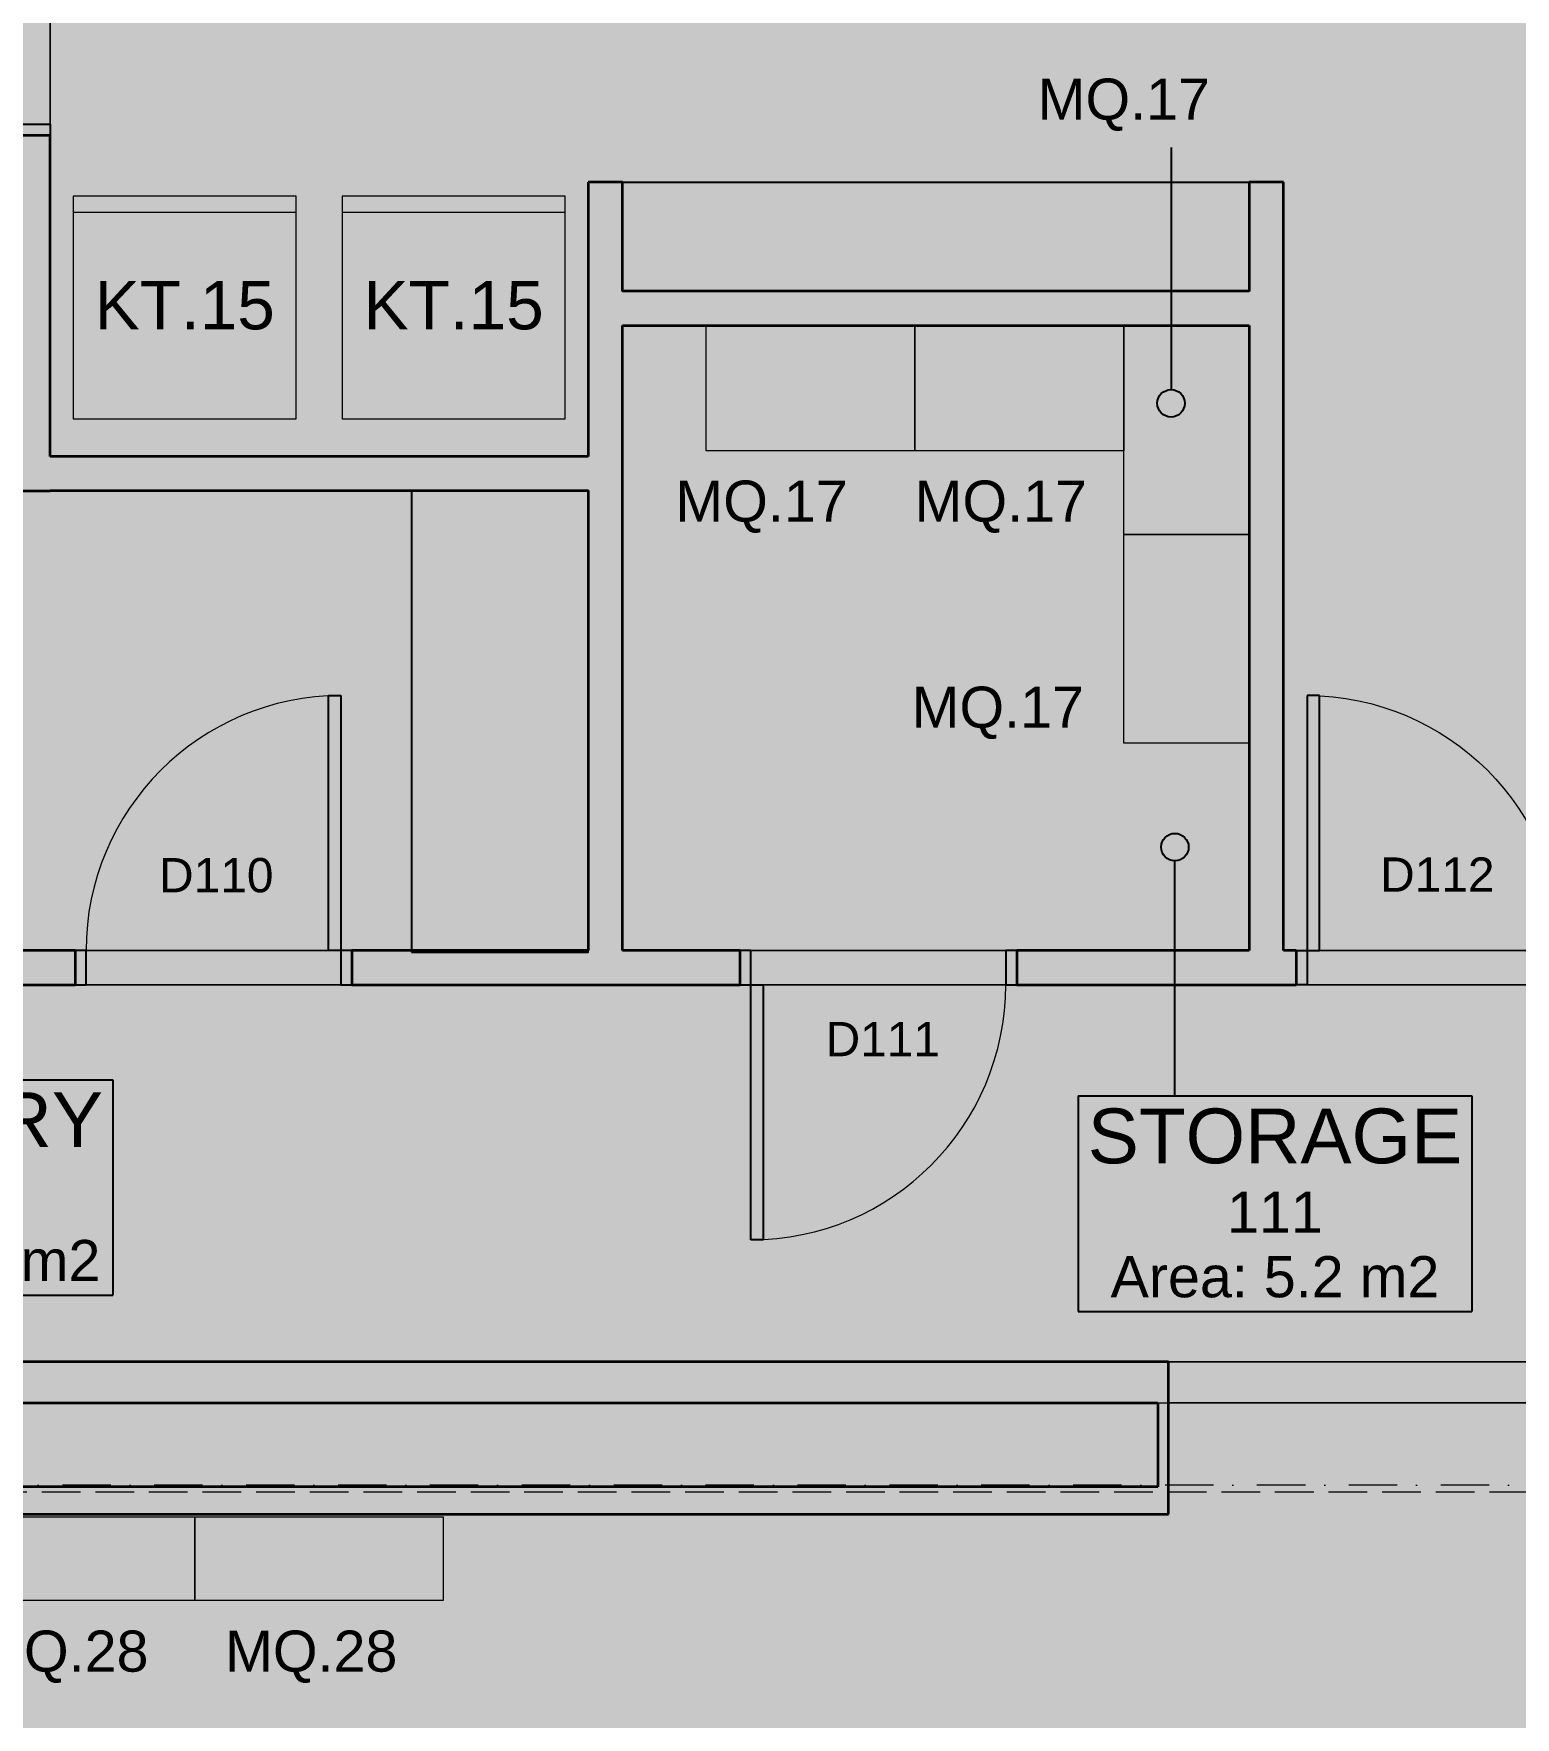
# Model space of a CAD drawing. Header units: millimetres. Extents: x -14278 to 97203, y -22378 to 34603.
# Drawn here: x 21816 to 27221, y 5403 to 11544 of the extents above; entities that cross this region are included whole.
import ezdxf
from ezdxf.enums import TextEntityAlignment as Align

# ---------------------------------------------------------------- set-up
doc = ezdxf.new("R2010")
doc.units = ezdxf.units.MM
doc.header["$MEASUREMENT"] = 0
doc.linetypes.add('Dot & Dashed', pattern=[335.138881, 176.388884, -88.194442, 0, -70.555556])
doc.linetypes.add('Hidden Line', pattern=[195.611112, 141.111112, -54.5])
for name, color, linetype in [('A-Ee_40_20-M_GeneralFFAndEInternalFixed', 7, 'Continuous'), ('A-Zz_20_10_90-T_TextFFEInternal', 7, 'Continuous'), ('NewA-Ee_25_10-M_WallsExternal', 7, 'Continuous'), ('NewA-Ee_25_10-M_WallsInternal', 7, 'Continuous'), ('NewA-Ee_30_40-M_Floors', 7, 'Continuous'), ('NewA-Ee_30_60-M_Pavements', 7, 'Continuous'), ('NewA-Ee_40_20-M_GeneralFFAndEInternalCulinary', 7, 'Continuous'), ('NewA-Ee_40_20-M_GeneralFFAndEInternalFixed', 7, 'Continuous'), ('NewA-SL-M_SpacesInternal', 7, 'Continuous'), ('NewA-Ss_30_25-M_CeilingAndSoffitSystems', 7, 'Continuous'), ('NewA-Zz_20_10_90-T_TextFFEInternal', 7, 'Continuous'), ('NewA-Zz_35_40_80-M_GridStructural', 7, 'Continuous'), ('NewA-Zz_50_10_70-P_BoundarySiteRed', 7, 'Continuous'), ('NewA-Zz_50_10_90-P_BoundarySpace', 7, 'Continuous'), ('NewA-Zz_50_90_00-M_GrossInternal', 7, 'Continuous')]:
    doc.layers.add(name, color=color, linetype=linetype)
doc.styles.add('GENERATED_STYLE_1', font='')
doc.styles.get('GENERATED_STYLE_1').set_extended_font_data('Arial')

# ---------------------------------------------------------------- blocks, each defined once
blk = doc.blocks.new('Beam_1_1', base_point=(28050, 0))
at = {"layer": 'NewA-Ee_25_10-M_WallsExternal', "color": 6, "linetype": 'Hidden Line', "lineweight": 13}
blk.add_line((28050, 6225.1), (8350, 6225.1), dxfattribs=at)
blk = doc.blocks.new('STORAGE_111_2_1', base_point=(26343.9, 7316.1))
at = {"layer": 'NewA-SL-M_SpacesInternal', "color": 253, "linetype": 'Continuous', "lineweight": 13}
for p, q in [((26249.7, 10480), (23963.2, 10480)), ((23963.2, 10480), (23963.2, 8200)), ((26249.7, 8200), (26249.7, 10480)), ((23963.2, 8200), (26249.7, 8200))]:
    blk.add_line(p, q, dxfattribs=at)
at = {"layer": 'NewA-SL-M_SpacesInternal', "linetype": 'Continuous'}
for p, q in [((25625.8, 7669.6), (25625.8, 7355.4)), ((25625.8, 7669.6), (27062, 7669.6)), ((27062, 7669.6), (27062, 7355.4)), ((25625.8, 7355.4), (25625.8, 7119.6)), ((27062, 7355.4), (27062, 7119.6)), ((25625.8, 7119.6), (25625.8, 6883.9)), ((27062, 7119.6), (27062, 6883.9)), ((25625.8, 6883.9), (27062, 6883.9))]:
    blk.add_line(p, q, dxfattribs=at)
at = {"layer": 'NewA-SL-M_SpacesInternal', "color": 5, "lineweight": 70, "style": 'GENERATED_STYLE_1'}
for tag, height, p in [('ROOM_NAME', 200, (26343.9, 7623.9)), ('ROOM_NUMBER', 150, (26343.9, 7321.1)), ('adj_text', 150, (26343.9, 7085.4))]:
    blk.add_attdef(tag, text='', height=height, dxfattribs=at).set_placement(p, align=Align.TOP_CENTER)
blk = doc.blocks.new('LAUNDRY_110_3_1', base_point=(21400.9, 7375.3))
at = {"layer": 'NewA-SL-M_SpacesInternal', "color": 253, "linetype": 'Continuous', "lineweight": 13}
for p, q in [((21750.7, 10698.4), (18149.8, 10698.4)), ((18149.8, 10698.4), (18149.8, 8200)), ((21750.7, 9877.2), (21750.7, 10698.4)), ((23838.2, 9877.6), (21750.7, 9877.2)), ((23838.2, 8200), (23838.2, 9877.6)), ((18149.8, 8200), (23838.2, 8200))]:
    blk.add_line(p, q, dxfattribs=at)
at = {"layer": 'NewA-SL-M_SpacesInternal', "linetype": 'Continuous'}
for p, q in [((20698, 7728.8), (20698, 7414.5)), ((20698, 7728.8), (22103.8, 7728.8)), ((22103.8, 7728.8), (22103.8, 7414.5)), ((20698, 7414.5), (20698, 7178.8)), ((22103.8, 7414.5), (22103.8, 7178.8)), ((20698, 7178.8), (20698, 6943.1)), ((22103.8, 7178.8), (22103.8, 6943.1)), ((20698, 6943.1), (22103.8, 6943.1))]:
    blk.add_line(p, q, dxfattribs=at)
at = {"layer": 'NewA-SL-M_SpacesInternal', "color": 5, "lineweight": 70, "style": 'GENERATED_STYLE_1'}
for tag, height, p in [('ROOM_NAME', 200, (21400.9, 7683.1)), ('ROOM_NUMBER', 150, (21400.9, 7380.3)), ('adj_text', 150, (21400.9, 7144.5))]:
    blk.add_attdef(tag, text='', height=height, dxfattribs=at).set_placement(p, align=Align.TOP_CENTER)
blk = doc.blocks.new('KITCHEN_112_5_1', base_point=(25275.7, 17849.3))
at = {"layer": 'NewA-SL-M_SpacesInternal', "color": 253, "linetype": 'Continuous', "lineweight": 13}
for p, q in [((21875.7, 15099.7), (21875.7, 10002.6)), ((23838.2, 10002.6), (23838.2, 11002.8)), ((23838.2, 11002.8), (23963.2, 11002.8)), ((23963.2, 11002.8), (23963.2, 10605)), ((26249.7, 10605), (26249.7, 11002.8)), ((26249.7, 11002.8), (26374.7, 11002.8)), ((26374.7, 11002.8), (26374.7, 8200)), ((23963.2, 10605), (26249.7, 10605)), ((21875.7, 10002.6), (23838.2, 10002.6)), ((26374.7, 8200), (27840.3, 8200))]:
    blk.add_line(p, q, dxfattribs=at)
at = {"layer": 'NewA-SL-M_SpacesInternal', "color": 5, "lineweight": 70, "style": 'GENERATED_STYLE_1'}
for tag, height, p in [('ROOM_NAME', 200, (25275.7, 18157.1)), ('ROOM_NUMBER', 150, (25275.7, 17854.3)), ('adj_text', 150, (25275.7, 17618.6))]:
    blk.add_attdef(tag, text='', height=height, dxfattribs=at).set_placement(p, align=Align.TOP_CENTER)
blk = doc.blocks.new('HALL_117_9_1', base_point=(18959.3, 7316.1))
at = {"layer": 'NewA-SL-M_SpacesInternal', "color": 253, "linetype": 'Continuous', "lineweight": 13}
for p, q in [((32225, 8075), (6032.4, 8075)), ((6032.8, 6700.3), (27899.7, 6700.3))]:
    blk.add_line(p, q, dxfattribs=at)
at = {"layer": 'NewA-SL-M_SpacesInternal', "color": 5, "lineweight": 70, "style": 'GENERATED_STYLE_1'}
for tag, height, p in [('ROOM_NAME', 200, (18959.3, 7623.9)), ('ROOM_NUMBER', 150, (18959.3, 7321.1)), ('adj_text', 150, (18959.3, 7085.4))]:
    blk.add_attdef(tag, text='', height=height, dxfattribs=at).set_placement(p, align=Align.TOP_CENTER)
blk = doc.blocks.new('RECREATION_DINING ROOM_118_18_1', base_point=(18506.4, 5622.1))
at = {"layer": 'NewA-SL-M_SpacesInternal', "color": 253, "linetype": 'Continuous', "lineweight": 13}
for p, q in [((27899.7, 6550.3), (25956, 6550.3)), ((25956, 6550.3), (25956, 6144.1)), ((25956, 6144.1), (17273.6, 6144.1))]:
    blk.add_line(p, q, dxfattribs=at)
at = {"layer": 'NewA-SL-M_SpacesInternal', "color": 5, "lineweight": 70, "style": 'GENERATED_STYLE_1'}
for tag, height, p in [('ROOM_NAME', 200, (18317.3, 5349.3)), ('ROOM_NUMBER', 150, (18317.3, 5046.4)), ('adj_text', 150, (18317.3, 4810.7))]:
    blk.add_attdef(tag, text='', height=height, dxfattribs=at).set_placement(p, align=Align.TOP_CENTER)
blk = doc.blocks.new('Mesh_1_1', base_point=(14339.9, 34603))
at = {"layer": 'NewA-Ee_30_60-M_Pavements', "color": 254, "linetype": 'Continuous', "lineweight": 13, "flags": 128}
blk.add_lwpolyline([(14339.9, 34603, -0.414214), (42830.6, 6112.3, -0.414214), (14339.9, -22378.4, -0.414214), (-14150.7, 6112.3, -0.414214)], format="xyb", close=True, dxfattribs=at)
blk = doc.blocks.new('Slab_4_1', base_point=(11328, 15324.9))
at = {"layer": 'NewA-Ee_30_40-M_Floors', "linetype": 'Continuous', "lineweight": 13}
blk.add_hatch(color=254, dxfattribs=at).paths.add_polyline_path([(11328, 15324.9), (11328, 15099.7), (150.3, 15099.7), (150.3, 9350.5), (-124.9, 9350.5), (-124.9, 8300.5), (150.3, 8300.5), (150.3, 6700.3), (2050.3, 6700.3), (2050.3, 2150.3), (5499.7, 2150.3), (5499.7, 3091.8), (6214.3, 3091.8), (6214.3, 2766.8), (7714.3, 2766.8), (7714.3, 3091.8), (8455.6, 3091.8), (8500.3, 150.3), (16363.1, 150.3), (16363.1, -124.9), (17413.1, -124.9), (17413.1, 150.3), (27899.7, 150.3), (27899.7, 6700.3), (34699.7, 6700.3), (34699.7, 15099.7), (34639.4, 15099.7), (34639.4, 15324.9), (32809.4, 15324.9), (32809.4, 15099.7), (13158, 15099.7), (13158, 15324.9)])
blk = doc.blocks.new('Slab_6_1', base_point=(17273.6, 6550.3))
at = {"layer": 'NewA-Ss_30_25-M_CeilingAndSoffitSystems', "linetype": 'Continuous', "lineweight": 0}
blk.add_hatch(color=255, dxfattribs=at).paths.add_polyline_path([(17273.6, 6550.3), (15249.9, 6550.3), (15249.9, 150.3), (27899.7, 150.3), (27899.7, 6550), (25956, 6550), (25956, 6144.1), (17273.6, 6144.1)])
at = {"layer": 'NewA-Ss_30_25-M_CeilingAndSoffitSystems', "color": 6, "linetype": 'Continuous', "lineweight": 13, "flags": 128}
blk.add_lwpolyline([(17273.6, 6550.3), (17273.6, 6144.1), (25956, 6144.1), (25956, 6550), (27899.7, 6550), (27899.7, 150.3), (15249.9, 150.3), (15249.9, 6550.3)], close=True, dxfattribs=at)
blk = doc.blocks.new('Slab_13_1', base_point=(23963.2375, 10480))
at = {"layer": 'NewA-Ss_30_25-M_CeilingAndSoffitSystems', "linetype": 'Continuous', "lineweight": 0}
blk.add_hatch(color=255, dxfattribs=at).paths.add_polyline_path([(23963.2375, 10480), (23963.2375, 8200), (26249.65, 8200), (26249.65, 10480)])
at = {"layer": 'NewA-Ss_30_25-M_CeilingAndSoffitSystems', "color": 6, "linetype": 'Continuous', "lineweight": 13, "flags": 128}
blk.add_lwpolyline([(23963.2375, 10480), (26249.65, 10480), (26249.65, 8200), (23963.2375, 8200)], close=True, dxfattribs=at)
blk = doc.blocks.new('Slab_14_1', base_point=(21875.7, 10002.6))
at = {"layer": 'NewA-Ss_30_25-M_CeilingAndSoffitSystems', "linetype": 'Continuous', "lineweight": 0}
blk.add_hatch(color=255, dxfattribs=at).paths.add_polyline_path([(21875.7, 10002.6), (23838.2, 10002.6), (23838.2, 11002.8), (23963.2, 11002.8), (23963.2, 10605), (26249.7, 10605), (26249.7, 11002.8), (26374.7, 11002.8), (26374.7, 8200), (27840.3, 8200), (27840.3, 10605), (29138.9, 10605), (29138.9, 15099.7), (24206.1, 15099.7), (24206.1, 14779.9), (23731.2, 14779.9), (23731.2, 15099.7), (21875.7, 15099.7)])
at = {"layer": 'NewA-Ss_30_25-M_CeilingAndSoffitSystems', "color": 6, "linetype": 'Continuous', "lineweight": 13, "flags": 128}
blk.add_lwpolyline([(21875.7, 10002.6), (21875.7, 15099.7), (23731.2, 15099.7), (23731.2, 14779.9), (24206.1, 14779.9), (24206.1, 15099.7), (29138.9, 15099.7), (29138.9, 10605), (27840.3, 10605), (27840.3, 8200), (26374.7, 8200), (26374.7, 11002.8), (26249.7, 11002.8), (26249.7, 10605), (23963.2, 10605), (23963.2, 11002.8), (23838.2, 11002.8), (23838.2, 10002.6)], close=True, dxfattribs=at)
blk = doc.blocks.new('Slab_18_1', base_point=(32225, 6700.3))
at = {"layer": 'NewA-Ss_30_25-M_CeilingAndSoffitSystems', "linetype": 'Continuous', "lineweight": 0}
blk.add_hatch(color=255, dxfattribs=at).paths.add_polyline_path([(32225, 6700.3), (32225, 8075), (6060, 8075), (6060, 6700.3)])
at = {"layer": 'NewA-Ss_30_25-M_CeilingAndSoffitSystems', "color": 6, "linetype": 'Continuous', "lineweight": 13, "flags": 128}
blk.add_lwpolyline([(32225, 6700.3), (6060, 6700.3), (6060, 8075), (32225, 8075)], close=True, dxfattribs=at)
blk = doc.blocks.new('Slab_27_1', base_point=(18149.8, 10698.4))
at = {"layer": 'NewA-Ss_30_25-M_CeilingAndSoffitSystems', "linetype": 'Continuous', "lineweight": 0}
blk.add_hatch(color=255, dxfattribs=at).paths.add_polyline_path([(18149.8, 10698.4), (18149.8, 8200), (23838.2, 8200), (23838.2, 9877.6), (21750.7, 9877.6), (21750.7, 10698.4)])
at = {"layer": 'NewA-Ss_30_25-M_CeilingAndSoffitSystems', "color": 6, "linetype": 'Continuous', "lineweight": 13, "flags": 128}
blk.add_lwpolyline([(18149.8, 10698.4), (21750.7, 10698.4), (21750.7, 9877.6), (23838.2, 9877.6), (23838.2, 8200), (18149.8, 8200)], close=True, dxfattribs=at)
blk = doc.blocks.new('Door 19')
at = {"layer": 'NewA-Ee_25_10-M_WallsInternal', "linetype": 'Continuous', "lineweight": 13}
for points in [[(465, 930), (420, 930), (420, 0), (465, 0)], [(-465, -125), (-465, 0), (-505, 0), (-505, -125)], [(505, -125), (505, 0), (465, 0), (465, -125)]]:
    blk.add_hatch(color=255, dxfattribs=at).paths.add_polyline_path(points)
at = {"layer": 'NewA-Ee_25_10-M_WallsInternal', "linetype": 'Continuous'}
for p, q in [((420, 0), (420, 930)), ((420, 930), (465, 930)), ((465, 930), (465, 0)), ((-465, 0), (-505, 0)), ((-505, 0), (-505, -125)), ((-465, -125), (-465, 0)), ((465, 0), (420, 0)), ((505, 0), (465, 0)), ((465, 0), (465, -125)), ((505, -125), (505, 0)), ((-505, -125), (-465, -125)), ((465, -125), (505, -125))]:
    blk.add_line(p, q, dxfattribs=at)
at = {"layer": 'NewA-Ee_25_10-M_WallsInternal', "color": 92, "linetype": 'Continuous', "lineweight": 35}
for p, q in [((-505, 0), (-505, -125)), ((505, 0), (505, -125))]:
    blk.add_line(p, q, dxfattribs=at)
at = {"layer": 'NewA-Ee_25_10-M_WallsInternal', "color": 6, "linetype": 'Continuous', "lineweight": 13}
blk.add_arc((465, 0), 930, 90, 180, dxfattribs=at)
blk = doc.blocks.new('D Marker 19')
at = {"layer": 'NewA-Ee_25_10-M_WallsInternal', "style": 'GENERATED_STYLE_1'}
blk.add_attdef('AC_WIDO_ID', text='', height=125, dxfattribs=at).set_placement((-262.1, 94.8), align=Align.BOTTOM_LEFT)
blk = doc.blocks.new('Door 19_2')
at = {"layer": 'NewA-Ee_25_10-M_WallsInternal', "linetype": 'Continuous', "lineweight": 13}
for points in [[(465, 930), (420, 930), (420, 0), (465, 0)], [(-465, -125), (-465, 0), (-505, 0), (-505, -125)], [(505, -125), (505, 0), (465, 0), (465, -125)]]:
    blk.add_hatch(color=255, dxfattribs=at).paths.add_polyline_path(points)
at = {"layer": 'NewA-Ee_25_10-M_WallsInternal', "linetype": 'Continuous'}
for p, q in [((420, 0), (420, 930)), ((420, 930), (465, 930)), ((465, 930), (465, 0)), ((-465, 0), (-505, 0)), ((-505, 0), (-505, -125)), ((-465, -125), (-465, 0)), ((465, 0), (420, 0)), ((505, 0), (465, 0)), ((465, 0), (465, -125)), ((505, -125), (505, 0)), ((-505, -125), (-465, -125)), ((465, -125), (505, -125))]:
    blk.add_line(p, q, dxfattribs=at)
at = {"layer": 'NewA-Ee_25_10-M_WallsInternal', "color": 92, "linetype": 'Continuous', "lineweight": 35}
for p, q in [((-505, -125), (-505, 0)), ((505, -125), (505, 0))]:
    blk.add_line(p, q, dxfattribs=at)
at = {"layer": 'NewA-Ee_25_10-M_WallsInternal', "color": 6, "linetype": 'Continuous', "lineweight": 13}
blk.add_arc((465, 0), 930, 90, 180, dxfattribs=at)
blk = doc.blocks.new('Wall_10_1', base_point=(5907.4, 8075))
at = {"layer": 'NewA-Ee_25_10-M_WallsInternal', "linetype": 'Continuous', "lineweight": 13}
for points in [[(17958.6, 8075), (21966.6, 8075), (21966.6, 8200), (17958.6, 8200)], [(24391.9, 8200), (22976.6, 8200), (22976.6, 8075), (24391.9, 8075)], [(25401.9, 8075), (26421.1, 8075), (26421.1, 8200), (25401.9, 8200)]]:
    blk.add_hatch(color=6, dxfattribs=at).paths.add_polyline_path(points)
at = {"layer": 'NewA-Ee_25_10-M_WallsInternal', "color": 92, "linetype": 'Continuous', "lineweight": 35}
for p, q in [((21966.6, 8200), (21966.6, 8075)), ((22976.6, 8200), (22976.6, 8075)), ((24391.9, 8200), (24391.9, 8075)), ((25401.9, 8200), (25401.9, 8075)), ((26421.1, 8200), (26421.1, 8075))]:
    blk.add_line(p, q, dxfattribs=at)
at = {"layer": 'NewA-Ee_25_10-M_WallsInternal', "color": 92, "linetype": 'Continuous', "lineweight": 35, "flags": 128}
for points in [[(21966.6, 8200), (18149.8, 8200)], [(23838.2, 8200), (22976.6, 8200)], [(24391.9, 8200), (23963.2, 8200)], [(26249.7, 8200), (25401.9, 8200)], [(26421.1, 8200), (26374.7, 8200)], [(17958.6, 8075), (21966.6, 8075)], [(22976.6, 8075), (24391.9, 8075)], [(25401.9, 8075), (26421.1, 8075)]]:
    blk.add_lwpolyline(points, dxfattribs=at)
at = {"layer": 'NewA-Ee_25_10-M_WallsInternal', "linetype": 'Continuous', "zscale": 1000}
blk.add_blockref('Door 19', (22471.6, 8200), dxfattribs=at)
at = {"layer": 'NewA-Ee_25_10-M_WallsInternal', "linetype": 'Continuous', "xscale": -1, "zscale": 1000}
blk.add_blockref('Door 19', (26926.1, 8200), dxfattribs=at)
at = {"layer": 'NewA-Ee_25_10-M_WallsInternal'}
ref = blk.add_blockref('D Marker 19', (22471.6, 8200), dxfattribs=at)
ref.add_attrib('AC_WIDO_ID', 'D110', dxfattribs={"color": 7, "height": 125, "style": 'GENERATED_STYLE_1'}).set_placement((22273, 8375.1), align=Align.BOTTOM_LEFT)
ref = blk.add_blockref('D Marker 19', (26926.1, 8200), dxfattribs=at)
ref.add_attrib('AC_WIDO_ID', 'D112', dxfattribs={"color": 7, "height": 125, "style": 'GENERATED_STYLE_1'}).set_placement((26727.5, 8377.2), align=Align.BOTTOM_LEFT)
at = {"layer": 'NewA-Ee_25_10-M_WallsInternal', "linetype": 'Continuous', "zscale": 1000, "rotation": 180}
blk.add_blockref('Door 19_2', (24896.9, 8075), dxfattribs=at)
at = {"layer": 'NewA-Ee_25_10-M_WallsInternal'}
ref = blk.add_blockref('D Marker 19', (24896.9, 8200), dxfattribs=at)
ref.add_attrib('AC_WIDO_ID', 'D111', dxfattribs={"color": 7, "height": 125, "rotation": 360, "style": 'GENERATED_STYLE_1'}).set_placement((24704.7, 7777.1), align=Align.BOTTOM_LEFT)
blk = doc.blocks.new('Wall_15_1', base_point=(26374.7, 8075))
at = {"layer": 'NewA-Ee_25_10-M_WallsInternal', "linetype": 'Continuous', "lineweight": 13}
blk.add_hatch(color=6, dxfattribs=at).paths.add_polyline_path([(26374.7, 8200), (26374.7, 11002.8), (26249.7, 11002.8), (26249.7, 8200)])
at = {"layer": 'NewA-Ee_25_10-M_WallsInternal', "color": 92, "linetype": 'Continuous', "lineweight": 35, "flags": 128}
for points in [[(26374.7, 11002.8), (26249.7, 11002.8)], [(26249.7, 11002.8), (26249.7, 10605)], [(26374.7, 8200), (26374.7, 11002.8)], [(26249.7, 10480), (26249.7, 8200)]]:
    blk.add_lwpolyline(points, dxfattribs=at)
blk = doc.blocks.new('Wall_16_1', base_point=(23963.2, 8075))
at = {"layer": 'NewA-Ee_25_10-M_WallsInternal', "linetype": 'Continuous', "lineweight": 13}
blk.add_hatch(color=6, dxfattribs=at).paths.add_polyline_path([(23963.2, 8200), (23963.2, 11002.8), (23838.2, 11002.8), (23838.2, 8200)])
at = {"layer": 'NewA-Ee_25_10-M_WallsInternal', "color": 92, "linetype": 'Continuous', "lineweight": 35, "flags": 128}
for points in [[(23963.2, 11002.8), (23838.2, 11002.8)], [(23838.2, 11002.8), (23838.2, 10002.6)], [(23963.2, 10605), (23963.2, 11002.8)], [(23963.2, 8200), (23963.2, 10480)], [(23838.2, 9877.6), (23838.2, 8200)]]:
    blk.add_lwpolyline(points, dxfattribs=at)
blk = doc.blocks.new('Wall_17_1', base_point=(23963.2375, 10480))
at = {"layer": 'NewA-Ee_25_10-M_WallsInternal', "linetype": 'Continuous', "lineweight": 13}
blk.add_hatch(color=6, dxfattribs=at).paths.add_polyline_path([(23963.2375, 10480), (26249.65, 10480), (26249.65, 10605), (23963.2375, 10605)])
at = {"layer": 'NewA-Ee_25_10-M_WallsInternal', "color": 92, "linetype": 'Continuous', "lineweight": 35, "flags": 128}
for points in [[(26249.65, 10605), (23963.2375, 10605)], [(23963.2375, 10480), (26249.65, 10480)]]:
    blk.add_lwpolyline(points, dxfattribs=at)
blk = doc.blocks.new('Wall_19_1', base_point=(21750.7, 9877.2))
at = {"layer": 'NewA-Ee_25_10-M_WallsInternal', "linetype": 'Continuous', "lineweight": 13}
for points in [[(21875.7, 15099.7), (21750.7, 15099.7), (21750.7, 12183.8), (21875.7, 12183.8)], [(21750.7, 11173.8), (21750.7, 9877.2), (21875.7, 9877.2), (21875.7, 11173.8)]]:
    blk.add_hatch(color=6, dxfattribs=at).paths.add_polyline_path(points)
at = {"layer": 'NewA-Ee_25_10-M_WallsInternal', "color": 92, "linetype": 'Continuous', "lineweight": 35}
for p, q in [((21750.7, 12183.8), (21875.7, 12183.8)), ((21750.7, 11173.8), (21875.7, 11173.8))]:
    blk.add_line(p, q, dxfattribs=at)
at = {"layer": 'NewA-Ee_25_10-M_WallsInternal', "color": 92, "linetype": 'Continuous', "lineweight": 35, "flags": 128}
for points in [[(21750.7, 15099.7), (21750.7, 12183.8)], [(21875.7, 12183.8), (21875.7, 15099.7)], [(21750.7, 11173.8), (21750.7, 10823.4)], [(21875.7, 10002.6), (21875.7, 11173.8)], [(21750.7, 10698.4), (21750.7, 9877.2)], [(21750.7, 9877.2), (21875.7, 9877.2)], [(21875.7, 9877.2), (21875.7, 9877.6)]]:
    blk.add_lwpolyline(points, dxfattribs=at)
at = {"layer": 'NewA-Ee_25_10-M_WallsInternal', "linetype": 'Continuous', "xscale": -1, "zscale": 1000, "rotation": 90}
blk.add_blockref('Door 19', (21750.7, 11678.8), dxfattribs=at)
at = {"layer": 'NewA-Ee_25_10-M_WallsInternal'}
ref = blk.add_blockref('D Marker 19', (21750.7, 11678.8), dxfattribs=dict(at, rotation=90))
ref.add_attrib('AC_WIDO_ID', 'D108', dxfattribs={"color": 7, "height": 125, "rotation": 90, "style": 'GENERATED_STYLE_1'}).set_placement((21616.3, 11514.7), align=Align.BOTTOM_LEFT)
blk = doc.blocks.new('Wall_22_1', base_point=(21750.7, 9877.6))
at = {"layer": 'NewA-Ee_25_10-M_WallsInternal', "linetype": 'Continuous', "lineweight": 13}
blk.add_hatch(color=6, dxfattribs=at).paths.add_polyline_path([(21875.7, 9877.6), (23838.2, 9877.6), (23838.2, 10002.6), (21875.7, 10002.6)])
at = {"layer": 'NewA-Ee_25_10-M_WallsInternal', "color": 92, "linetype": 'Continuous', "lineweight": 35, "flags": 128}
for points in [[(23838.2, 10002.6), (21875.7, 10002.6)], [(21875.7, 9877.6), (23838.2, 9877.6)]]:
    blk.add_lwpolyline(points, dxfattribs=at)
blk = doc.blocks.new('Wall_51_1', base_point=(6032.8, 6700.3))
at = {"layer": 'NewA-Ee_25_10-M_WallsInternal', "linetype": 'Continuous', "lineweight": 13}
blk.add_hatch(color=6, dxfattribs=at).paths.add_polyline_path([(25956, 6700.3), (17273.6, 6700.3), (17273.6, 6550.3), (25956, 6550.3)])
at = {"layer": 'NewA-Ee_25_10-M_WallsInternal', "color": 92, "linetype": 'Continuous', "lineweight": 35}
blk.add_line((25956, 6550.3), (25956, 6700.3), dxfattribs=at)
at = {"layer": 'NewA-Ee_25_10-M_WallsInternal', "color": 92, "linetype": 'Continuous', "lineweight": 35, "flags": 128}
for points in [[(25956, 6700.3), (17273.6, 6700.3)], [(17313.6, 6550.3), (25916, 6550.3)]]:
    blk.add_lwpolyline(points, dxfattribs=at)
blk = doc.blocks.new('Wall_53_1', base_point=(17273.6, 6144.1))
at = {"layer": 'NewA-Ee_25_10-M_WallsInternal', "linetype": 'Continuous', "lineweight": 13}
blk.add_hatch(color=6, dxfattribs=at).paths.add_polyline_path([(17273.6, 6144.1), (25956, 6144.1), (25916, 6244.1), (17313.6, 6244.1)])
at = {"layer": 'NewA-Ee_25_10-M_WallsInternal', "color": 92, "linetype": 'Continuous', "lineweight": 35, "flags": 128}
for points in [[(25916, 6244.1), (17313.6, 6244.1)], [(17273.6, 6144.1), (25956, 6144.1)]]:
    blk.add_lwpolyline(points, dxfattribs=at)
blk = doc.blocks.new('Wall_54_1', base_point=(25956, 6144.1))
at = {"layer": 'NewA-Ee_25_10-M_WallsInternal', "linetype": 'Continuous', "lineweight": 13}
blk.add_hatch(color=6, dxfattribs=at).paths.add_polyline_path([(25956, 6144.1), (25956, 6550.3), (25916, 6550.3), (25916, 6244.1)])
at = {"layer": 'NewA-Ee_25_10-M_WallsInternal', "color": 92, "linetype": 'Continuous', "lineweight": 35, "flags": 128}
for points in [[(25916, 6550.3), (25916, 6244.1)], [(25956, 6144.1), (25956, 6550.3)]]:
    blk.add_lwpolyline(points, dxfattribs=at)
blk = doc.blocks.new('Standard grid marker_2')
at = {"layer": 'NewA-Zz_35_40_80-M_GridStructural', "color": 6, "linetype": 'Dot & Dashed', "lineweight": 13}
blk.add_line((1000, 0), (40175.6, 0), dxfattribs=at)
at = {"layer": 'NewA-Zz_35_40_80-M_GridStructural', "style": 'GENERATED_STYLE_1'}
blk.add_attdef('AC_MarkerText_1', text='', height=250, dxfattribs=at).set_placement((41425.6, 14.3), align=Align.MIDDLE_CENTER)
blk = doc.blocks.new('Standard grid marker_4')
at = {"layer": 'NewA-Zz_35_40_80-M_GridStructural', "color": 6, "linetype": 'Dot & Dashed', "lineweight": 13}
blk.add_line((1000, 0), (40175.6, 0), dxfattribs=at)
blk = doc.blocks.new('Book Shelf 01 19')
at = {"layer": 'NewA-Ee_40_20-M_GeneralFFAndEInternalFixed', "color": 1, "linetype": 'Continuous', "lineweight": 18}
for p, q in [((908.05, 303.2125), (0, 303.2125)), ((0, 303.2125), (0, 0)), ((908.05, 0), (908.05, 303.2125)), ((0, 0), (908.05, 0))]:
    blk.add_line(p, q, dxfattribs=at)
blk = doc.blocks.new('Flexible Shelf 19')
at = {"layer": 'NewA-Ee_40_20-M_GeneralFFAndEInternalFixed', "color": 1, "linetype": 'Continuous', "lineweight": 18}
for p, q in [((762, 457.2), (0, 457.2)), ((0, 457.2), (0, 0)), ((762, 0), (762, 457.2)), ((0, 0), (762, 0))]:
    blk.add_line(p, q, dxfattribs=at)
blk = doc.blocks.new('Refrigerator 19')
at = {"layer": 'NewA-Ee_40_20-M_GeneralFFAndEInternalCulinary', "color": 1, "linetype": 'Continuous', "lineweight": 18}
for p, q in [((812.8, 812.8), (0, 812.8)), ((0, 812.8), (0, 0)), ((812.8, 0), (812.8, 812.8)), ((0, 60), (812.8, 60)), ((0, 0), (812.8, 0))]:
    blk.add_line(p, q, dxfattribs=at)
at = {"layer": 'NewA-Ee_40_20-M_GeneralFFAndEInternalCulinary', "style": 'GENERATED_STYLE_1'}
blk.add_attdef('txt', text='', height=176.4, rotation=180, dxfattribs=at).set_placement((406.4, 415), align=Align.MIDDLE_CENTER)
blk = doc.blocks.new('Line_4_1', base_point=(25979, 7669.6))
at = {"layer": 'NewA-Zz_50_10_90-P_BoundarySpace', "linetype": 'Continuous'}
blk.add_hatch(color=256, dxfattribs=at).paths.add_polyline_path([(26029, 8577.5), (26025.2, 8596.7), (26014.4, 8612.9), (25998.1, 8623.7), (25979, 8627.5), (25959.9, 8623.7), (25943.7, 8612.9), (25932.8, 8596.7), (25929, 8577.5), (25932.8, 8558.4), (25943.7, 8542.2), (25959.9, 8531.3), (25979, 8527.5), (25998.1, 8531.3), (26014.4, 8542.2), (26025.2, 8558.4)])
blk.add_line((25979, 7669.6), (25979, 8527.5), dxfattribs=at)
blk.add_circle((25979, 8577.5), 50, dxfattribs=at)
blk = doc.blocks.new('Line_48_1', base_point=(25964.7, 11129.2))
at = {"layer": 'NewA-Zz_20_10_90-T_TextFFEInternal', "linetype": 'Continuous'}
blk.add_hatch(color=256, dxfattribs=at).paths.add_polyline_path([(26014.7, 10196.2), (26010.9, 10215.3), (26000, 10231.5), (25983.8, 10242.4), (25964.7, 10246.2), (25945.5, 10242.4), (25929.3, 10231.5), (25918.5, 10215.3), (25914.7, 10196.2), (25918.5, 10177.1), (25929.3, 10160.8), (25945.5, 10150), (25964.7, 10146.2), (25983.8, 10150), (26000, 10160.8), (26010.9, 10177.1)])
blk.add_line((25964.7, 11129.2), (25964.7, 10246.2), dxfattribs=at)
blk.add_circle((25964.7, 10196.2), 50, dxfattribs=at)
blk = doc.blocks.new('Label_49_1', base_point=(21495.1, 5804))
at = {"layer": 'A-Zz_20_10_90-T_TextFFEInternal', "insert": (21920.1, 5719.7), "char_height": 150, "attachment_point": 2, "style": 'GENERATED_STYLE_1'}
blk.add_mtext('\\fArial|b0|i0|c0|p34;MQ.28\\fArial|b0|i0|c0|p34;\\fArial|b0|i0|c0|p34;\\fArial|b0|i0|c0|p34;\\fArial|b0|i0|c0|p34;\\fArial|b0|i0|c0|p34;\\fArial|b0|i0|c0|p34;\\fArial|b0|i0|c0|p34;\\fArial|b0|i0|c0|p34;\\fArial|b0|i0|c0|p34;\\fArial|b0|i0|c0|p34;\\fArial|b0|i0|c0|p34;\\fArial|b0|i0|c0|p34;\\fArial|b0|i0|c0|p34;\\fArial|b0|i0|c0|p34;\\fArial|b0|i0|c0|p34;\\fArial|b0|i0|c0|p34;\\fArial|b0|i0|c0|p34;\\fArial|b0|i0|c0|p34;\\fArial|b0|i0|c0|p34;\\fArial|b0|i0|c0|p34;\\fArial|b0|i0|c0|p34;\\fArial|b0|i0|c0|p34;\\fArial|b0|i0|c0|p34;\\fArial|b0|i0|c0|p34;\\fArial|b0|i0|c0|p34;\\fArial|b0|i0|c0|p34;\\fArial|b0|i0|c0|p34;\\fArial|b0|i0|c0|p34;\\fArial|b0|i0|c0|p34;}', dxfattribs=at)
blk = doc.blocks.new('Label_50_1', base_point=(22403.1, 5804))
at = {"layer": 'A-Zz_20_10_90-T_TextFFEInternal', "insert": (22828.1, 5719.7), "char_height": 150, "attachment_point": 2, "style": 'GENERATED_STYLE_1'}
blk.add_mtext('\\fArial|b0|i0|c0|p34;MQ.28\\fArial|b0|i0|c0|p34;\\fArial|b0|i0|c0|p34;\\fArial|b0|i0|c0|p34;\\fArial|b0|i0|c0|p34;\\fArial|b0|i0|c0|p34;\\fArial|b0|i0|c0|p34;\\fArial|b0|i0|c0|p34;\\fArial|b0|i0|c0|p34;\\fArial|b0|i0|c0|p34;\\fArial|b0|i0|c0|p34;\\fArial|b0|i0|c0|p34;\\fArial|b0|i0|c0|p34;\\fArial|b0|i0|c0|p34;\\fArial|b0|i0|c0|p34;\\fArial|b0|i0|c0|p34;\\fArial|b0|i0|c0|p34;\\fArial|b0|i0|c0|p34;\\fArial|b0|i0|c0|p34;\\fArial|b0|i0|c0|p34;\\fArial|b0|i0|c0|p34;\\fArial|b0|i0|c0|p34;\\fArial|b0|i0|c0|p34;\\fArial|b0|i0|c0|p34;\\fArial|b0|i0|c0|p34;\\fArial|b0|i0|c0|p34;\\fArial|b0|i0|c0|p34;\\fArial|b0|i0|c0|p34;\\fArial|b0|i0|c0|p34;\\fArial|b0|i0|c0|p34;}', dxfattribs=at)
blk = doc.blocks.new('Label_84_1', base_point=(24045.9, 9998.7))
at = {"layer": 'A-Zz_20_10_90-T_TextFFEInternal', "insert": (24470.9, 9914.4), "char_height": 150, "attachment_point": 2, "style": 'GENERATED_STYLE_1'}
blk.add_mtext('\\fArial|b0|i0|c0|p34;MQ.17\\fArial|b0|i0|c0|p34;\\fArial|b0|i0|c0|p34;\\fArial|b0|i0|c0|p34;\\fArial|b0|i0|c0|p34;\\fArial|b0|i0|c0|p34;\\fArial|b0|i0|c0|p34;\\fArial|b0|i0|c0|p34;\\fArial|b0|i0|c0|p34;\\fArial|b0|i0|c0|p34;\\fArial|b0|i0|c0|p34;\\fArial|b0|i0|c0|p34;\\fArial|b0|i0|c0|p34;\\fArial|b0|i0|c0|p34;\\fArial|b0|i0|c0|p34;\\fArial|b0|i0|c0|p34;\\fArial|b0|i0|c0|p34;\\fArial|b0|i0|c0|p34;\\fArial|b0|i0|c0|p34;\\fArial|b0|i0|c0|p34;\\fArial|b0|i0|c0|p34;\\fArial|b0|i0|c0|p34;\\fArial|b0|i0|c0|p34;\\fArial|b0|i0|c0|p34;\\fArial|b0|i0|c0|p34;\\fArial|b0|i0|c0|p34;\\fArial|b0|i0|c0|p34;\\fArial|b0|i0|c0|p34;\\fArial|b0|i0|c0|p34;\\fArial|b0|i0|c0|p34;}', dxfattribs=at)
blk = doc.blocks.new('Label_85_1', base_point=(24918.7, 9998.7))
at = {"layer": 'A-Zz_20_10_90-T_TextFFEInternal', "insert": (25343.7, 9914.4), "char_height": 150, "attachment_point": 2, "style": 'GENERATED_STYLE_1'}
blk.add_mtext('\\fArial|b0|i0|c0|p34;MQ.17\\fArial|b0|i0|c0|p34;\\fArial|b0|i0|c0|p34;\\fArial|b0|i0|c0|p34;\\fArial|b0|i0|c0|p34;\\fArial|b0|i0|c0|p34;\\fArial|b0|i0|c0|p34;\\fArial|b0|i0|c0|p34;\\fArial|b0|i0|c0|p34;\\fArial|b0|i0|c0|p34;\\fArial|b0|i0|c0|p34;\\fArial|b0|i0|c0|p34;\\fArial|b0|i0|c0|p34;\\fArial|b0|i0|c0|p34;\\fArial|b0|i0|c0|p34;\\fArial|b0|i0|c0|p34;\\fArial|b0|i0|c0|p34;\\fArial|b0|i0|c0|p34;\\fArial|b0|i0|c0|p34;\\fArial|b0|i0|c0|p34;\\fArial|b0|i0|c0|p34;\\fArial|b0|i0|c0|p34;\\fArial|b0|i0|c0|p34;\\fArial|b0|i0|c0|p34;\\fArial|b0|i0|c0|p34;\\fArial|b0|i0|c0|p34;\\fArial|b0|i0|c0|p34;\\fArial|b0|i0|c0|p34;\\fArial|b0|i0|c0|p34;\\fArial|b0|i0|c0|p34;}', dxfattribs=at)
blk = doc.blocks.new('Label_86_1', base_point=(24907.7, 9247))
at = {"layer": 'A-Zz_20_10_90-T_TextFFEInternal', "insert": (25332.7, 9162.7), "char_height": 150, "attachment_point": 2, "style": 'GENERATED_STYLE_1'}
blk.add_mtext('\\fArial|b0|i0|c0|p34;MQ.17\\fArial|b0|i0|c0|p34;\\fArial|b0|i0|c0|p34;\\fArial|b0|i0|c0|p34;\\fArial|b0|i0|c0|p34;\\fArial|b0|i0|c0|p34;\\fArial|b0|i0|c0|p34;\\fArial|b0|i0|c0|p34;\\fArial|b0|i0|c0|p34;\\fArial|b0|i0|c0|p34;\\fArial|b0|i0|c0|p34;\\fArial|b0|i0|c0|p34;\\fArial|b0|i0|c0|p34;\\fArial|b0|i0|c0|p34;\\fArial|b0|i0|c0|p34;\\fArial|b0|i0|c0|p34;\\fArial|b0|i0|c0|p34;\\fArial|b0|i0|c0|p34;\\fArial|b0|i0|c0|p34;\\fArial|b0|i0|c0|p34;\\fArial|b0|i0|c0|p34;\\fArial|b0|i0|c0|p34;\\fArial|b0|i0|c0|p34;\\fArial|b0|i0|c0|p34;\\fArial|b0|i0|c0|p34;\\fArial|b0|i0|c0|p34;\\fArial|b0|i0|c0|p34;\\fArial|b0|i0|c0|p34;\\fArial|b0|i0|c0|p34;\\fArial|b0|i0|c0|p34;}', dxfattribs=at)
blk = doc.blocks.new('Label_87_1', base_point=(25367.5, 11464.9))
at = {"layer": 'A-Zz_20_10_90-T_TextFFEInternal', "insert": (25792.5, 11380.6), "char_height": 150, "attachment_point": 2, "style": 'GENERATED_STYLE_1'}
blk.add_mtext('\\fArial|b0|i0|c0|p34;MQ.17\\fArial|b0|i0|c0|p34;\\fArial|b0|i0|c0|p34;\\fArial|b0|i0|c0|p34;\\fArial|b0|i0|c0|p34;\\fArial|b0|i0|c0|p34;\\fArial|b0|i0|c0|p34;\\fArial|b0|i0|c0|p34;\\fArial|b0|i0|c0|p34;\\fArial|b0|i0|c0|p34;\\fArial|b0|i0|c0|p34;\\fArial|b0|i0|c0|p34;\\fArial|b0|i0|c0|p34;\\fArial|b0|i0|c0|p34;\\fArial|b0|i0|c0|p34;\\fArial|b0|i0|c0|p34;\\fArial|b0|i0|c0|p34;\\fArial|b0|i0|c0|p34;\\fArial|b0|i0|c0|p34;\\fArial|b0|i0|c0|p34;\\fArial|b0|i0|c0|p34;\\fArial|b0|i0|c0|p34;\\fArial|b0|i0|c0|p34;\\fArial|b0|i0|c0|p34;\\fArial|b0|i0|c0|p34;\\fArial|b0|i0|c0|p34;\\fArial|b0|i0|c0|p34;\\fArial|b0|i0|c0|p34;\\fArial|b0|i0|c0|p34;\\fArial|b0|i0|c0|p34;}', dxfattribs=at)

msp = doc.modelspace()

# ---------------------------------------------------------------- hatches: boundary and pattern name
at = {"layer": 'A-Ee_40_20-M_GeneralFFAndEInternalFixed', "linetype": 'Continuous', "lineweight": 13}
for points in [[(23963.2, 11002.8), (26249.7, 11002.8), (26249.7, 10605), (23963.2, 10605)], [(23193.9, 8194.5), (23838.2, 8194.5), (23838.2, 9877.6), (23193.9, 9877.6)]]:
    msp.add_hatch(color=11, dxfattribs=at).paths.add_polyline_path(points)
at = {"layer": 'NewA-Zz_50_90_00-M_GrossInternal', "linetype": 'Continuous', "lineweight": 140}
msp.add_hatch(color=1, dxfattribs=at).paths.add_polyline_path([(150.3, 15099.7), (34699.7, 15099.7), (34699.7, 6700.3), (27899.7, 6700.3), (27899.7, 150.3), (8500.3, 150.3), (8500.3, 3091.8), (5499.7, 3091.8), (5499.7, 2150.3), (2050.3, 2150.3), (2050.3, 6700.3), (150.3, 6700.3)])

# ---------------------------------------------------------------- linework, layer by layer
at = {"layer": 'A-Ee_40_20-M_GeneralFFAndEInternalFixed', "linetype": 'Continuous', "flags": 128}
for points in [[(23963.2, 11002.8), (26249.7, 11002.8), (26249.7, 10605), (23963.2, 10605)], [(23193.9, 8194.5), (23838.2, 8194.5), (23838.2, 9877.6), (23193.9, 9877.6)]]:
    msp.add_lwpolyline(points, close=True, dxfattribs=at)
at = {"layer": 'NewA-Zz_50_10_70-P_BoundarySiteRed', "color": 1, "linetype": 'Continuous', "lineweight": 140}
msp.add_circle((14339.9, 6112.3), 28490.7, dxfattribs=at)

# ---------------------------------------------------------------- block references
at = {"layer": 'A-Zz_20_10_90-T_TextFFEInternal', "color": 6, "linetype": 'Continuous', "lineweight": 13}
for name, p in [('Label_87_1', (25367.5, 11464.9)), ('Label_84_1', (24045.9, 9998.7)), ('Label_85_1', (24918.7, 9998.7)), ('Label_86_1', (24907.7, 9247)), ('Label_49_1', (21495.1, 5804)), ('Label_50_1', (22403.1, 5804))]:
    msp.add_blockref(name, p, dxfattribs=at)
at = {"layer": 'NewA-Ee_25_10-M_WallsExternal', "color": 6, "lineweight": 13}
msp.add_blockref('Beam_1_1', (28050, 0), dxfattribs=at)
at = {"layer": 'NewA-Ee_25_10-M_WallsInternal', "color": 92, "lineweight": 35}
for name, p in [('Wall_19_1', (21750.7, 9877.2)), ('Wall_16_1', (23963.2, 8075)), ('Wall_15_1', (26374.7, 8075)), ('Wall_17_1', (23963.2, 10480)), ('Wall_22_1', (21750.7, 9877.6)), ('Wall_10_1', (5907.4, 8075)), ('Wall_51_1', (6032.8, 6700.3)), ('Wall_54_1', (25956, 6144.1)), ('Wall_53_1', (17273.6, 6144.1))]:
    msp.add_blockref(name, p, dxfattribs=at)
at = {"layer": 'NewA-Ee_30_40-M_Floors', "color": 6, "linetype": 'Continuous', "lineweight": 13}
msp.add_blockref('Slab_4_1', (11328, 15324.9), dxfattribs=at)
at = {"layer": 'NewA-Ee_30_60-M_Pavements', "color": 254, "lineweight": 13}
msp.add_blockref('Mesh_1_1', (14339.9, 34603), dxfattribs=at)
at = {"layer": 'NewA-Ee_40_20-M_GeneralFFAndEInternalCulinary', "color": 6, "linetype": 'Continuous', "lineweight": 13}
ref = msp.add_blockref('Refrigerator 19', (22773, 10952), dxfattribs=dict(at, zscale=1000, rotation=180))
ref.add_attrib('txt', 'KT.15', dxfattribs={"color": 7, "height": 176.39, "rotation": 360, "style": 'GENERATED_STYLE_1'}).set_placement((22366.6, 10554.2), align=Align.MIDDLE_CENTER)
ref = msp.add_blockref('Refrigerator 19', (23754.1, 10952), dxfattribs=dict(at, zscale=1000, rotation=180))
ref.add_attrib('txt', 'KT.15', dxfattribs={"color": 7, "height": 176.39, "rotation": 360, "style": 'GENERATED_STYLE_1'}).set_placement((23347.7, 10554.2), align=Align.MIDDLE_CENTER)
at = {"layer": 'NewA-Ee_40_20-M_GeneralFFAndEInternalFixed', "color": 6, "linetype": 'Continuous', "lineweight": 13, "xscale": -1, "zscale": 1000}
for p in [(25030.5, 10022.8), (25792.5, 10022.8)]:
    msp.add_blockref('Flexible Shelf 19', p, dxfattribs=at)
at = {"layer": 'NewA-Ee_40_20-M_GeneralFFAndEInternalFixed', "color": 6, "linetype": 'Continuous', "lineweight": 13, "xscale": -1, "zscale": 1000, "rotation": 270}
for p in [(25792.5, 9718), (25792.5, 8956)]:
    msp.add_blockref('Flexible Shelf 19', p, dxfattribs=at)
at = {"layer": 'NewA-Ee_40_20-M_GeneralFFAndEInternalFixed', "color": 6, "linetype": 'Continuous', "lineweight": 13, "zscale": 1000}
for p in [(21495.1, 5830.7), (22403.1, 5830.7)]:
    msp.add_blockref('Book Shelf 01 19', p, dxfattribs=at)
at = {"layer": 'NewA-SL-M_SpacesInternal', "linetype": 'Continuous'}
for name, p in [('KITCHEN_112_5_1', (25275.7, 17849.3)), ('HALL_117_9_1', (18959.3, 7316.1)), ('RECREATION_DINING ROOM_118_18_1', (18506.4, 5622.1))]:
    msp.add_blockref(name, p, dxfattribs=at)
for name, p, values in [('LAUNDRY_110_3_1', (21400.9, 7375.3), {'ROOM_NAME': 'LAUNDRY', 'ROOM_NUMBER': '110', 'adj_text': 'Area: 12.5 m2'}), ('STORAGE_111_2_1', (26343.9, 7316.1), {'ROOM_NAME': 'STORAGE', 'ROOM_NUMBER': '111', 'adj_text': 'Area: 5.2 m2'})]:
    msp.add_blockref(name, p, dxfattribs=at).add_auto_attribs(values)
at = {"layer": 'NewA-Ss_30_25-M_CeilingAndSoffitSystems', "color": 6, "linetype": 'Continuous', "lineweight": 13}
for name, p in [('Slab_14_1', (21875.7, 10002.6)), ('Slab_27_1', (18149.8, 10698.4)), ('Slab_13_1', (23963.2, 10480)), ('Slab_18_1', (32225, 6700.3)), ('Slab_6_1', (17273.6, 6550.3))]:
    msp.add_blockref(name, p, dxfattribs=at)
at = {"layer": 'NewA-Zz_20_10_90-T_TextFFEInternal', "linetype": 'Continuous'}
msp.add_blockref('Line_48_1', (25964.7, 11129.2), dxfattribs=at)
at = {"layer": 'NewA-Zz_35_40_80-M_GridStructural', "color": 1, "linetype": 'Continuous', "lineweight": 18, "zscale": 1000}
msp.add_blockref('Standard grid marker_2', (-1652.3, 6550), dxfattribs=at)
at = {"layer": 'NewA-Zz_35_40_80-M_GridStructural', "color": 1, "linetype": 'Continuous', "lineweight": 18, "zscale": 1000, "rotation": 180}
msp.add_blockref('Standard grid marker_4', (39523.3, 6250), dxfattribs=at)
at = {"layer": 'NewA-Zz_50_10_90-P_BoundarySpace', "linetype": 'Continuous'}
msp.add_blockref('Line_4_1', (25979, 7669.6), dxfattribs=at)

doc.saveas('drawing.dxf')
